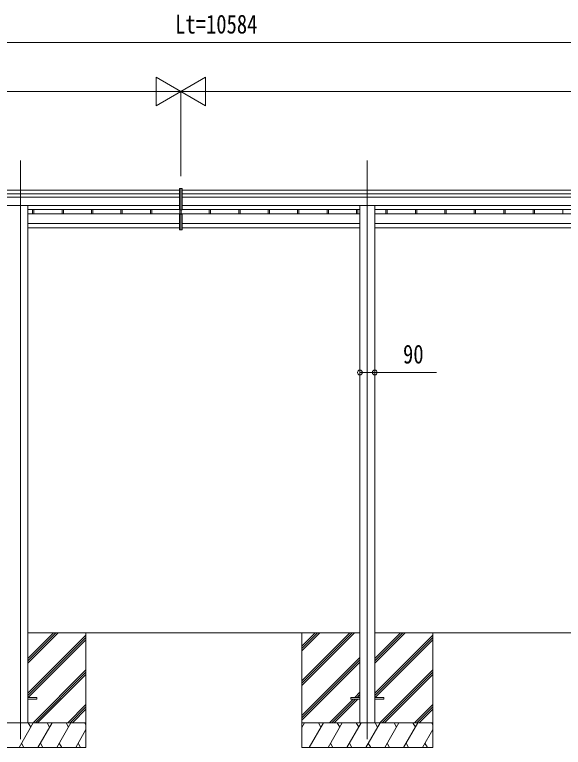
# Model space of a CAD drawing. Units: millimetres, scale not verified. Extents: x -14718 to 14718, y -10395 to 10395.
# Drawn here: x -643 to 2711, y -6516 to -2033 of the extents above; entities that cross this region are included whole.
import ezdxf
from ezdxf.enums import TextEntityAlignment as Align

# ---------------------------------------------------------------- set-up
doc = ezdxf.new("R2010")
doc.units = ezdxf.units.MM
doc.header["$LTSCALE"] = 40
for name, color, linetype, lineweight in [('0-3_YKK_12', 40, 'Continuous', 18), ('0-4_YKK_13', 120, 'Continuous', 18), ('0-5_YKK_A1', 120, 'Continuous', 18), ('0-6_YKK_D', 200, 'Continuous', 18)]:
    doc.layers.add(name, color=color, linetype=linetype, lineweight=lineweight)
doc.styles.add('ＭＳ ゴシック', font='')
doc.styles.get('ＭＳ ゴシック').set_extended_font_data('MS Gothic')

msp = doc.modelspace()

# ---------------------------------------------------------------- linework, layer by layer
at = {"layer": '0-3_YKK_12'}
for p, q in [((-607.14, -2926.01), (-607.14, -3403.75)), ((1512.86, -2926.01), (1512.86, -3403.75)), ((-607.14, -3403.75), (-607.14, -6465.59)), ((1512.86, -3403.75), (1512.86, -6465.59))]:
    msp.add_line(p, q, dxfattribs=at)
at = {"layer": '0-4_YKK_13'}
for p, q in [((372.86, -3097.12), (365.36, -3097.63)), ((365.36, -3227.52), (365.36, -3097.63)), ((380.36, -3097.63), (372.86, -3097.12)), ((372.86, -3097.12), (372.86, -3228.02)), ((380.36, -3227.52), (380.36, -3097.63)), ((365.36, -3254.24), (365.36, -3348.85)), ((370.36, -3253.24), (366.36, -3253.24)), ((372.86, -3252.18), (372.86, -3349.36)), ((375.36, -3253.21), (379.36, -3253.24)), ((380.36, -3254.24), (380.36, -3348.85)), ((365.36, -3348.86), (372.86, -3349.36)), ((372.86, -3349.36), (380.36, -3348.86)), ((-507.14, -6211.09), (-562.14, -6211.09)), ((-507.14, -6220.09), (-562.14, -6220.09)), ((-507.14, -6211.09), (-507.14, -6220.09)), ((1412.86, -6211.09), (1412.86, -6220.09)), ((1412.86, -6211.09), (1467.86, -6211.09)), ((1412.86, -6220.09), (1467.86, -6220.09)), ((1557.86, -6211.09), (1612.86, -6211.09)), ((1557.86, -6220.09), (1612.86, -6220.09)), ((1612.86, -6211.09), (1612.86, -6220.09))]:
    msp.add_line(p, q, dxfattribs=at)
for points in [[(365.36, -3227.52), (372.86, -3228.02), (380.36, -3227.52)], [(370.36, -3253.22), (370.36, -3252.65), (370.36, -3252.2)], [(375.36, -3253.22), (375.36, -3252.65), (375.36, -3252.2)]]:
    msp.add_lwpolyline(points, dxfattribs=at)
for centre, major_axis, start_param, end_param in [((366.36, -3254.24), (0.909, 0.42), 1.1412323, 2.7120287), ((379.36, -3254.24), (0.909, -0.42), 0.429564, 2.0003603)]:
    msp.add_ellipse(centre, major_axis=major_axis, ratio=0.991593, start_param=start_param, end_param=end_param, dxfattribs=at)
at = {"layer": '0-5_YKK_A1'}
for p, q in [((-4471.24, -3106.47), (365.36, -3106.47)), ((-4455.24, -3129.34), (365.36, -3129.34)), ((380.36, -3106.47), (5937.07, -3106.47)), ((380.36, -3129.34), (5921.07, -3129.34)), ((-4455.24, -3149.5), (365.36, -3149.5)), ((380.36, -3149.5), (5921.07, -3149.5)), ((-4455.24, -3200.7), (365.36, -3200.7)), ((-561.94, -3200.7), (-561.94, -6365.59)), ((-561.92, -3225.02), (365.36, -3225.02)), ((-533.19, -3225.02), (-533.19, -3252.2)), ((-525.04, -3225.02), (-525.04, -3252.2)), ((-353.19, -3225.02), (-353.19, -3252.2)), ((-345.04, -3225.02), (-345.04, -3252.2)), ((-173.19, -3225.02), (-173.19, -3252.2)), ((-165.04, -3225.02), (-165.04, -3252.2)), ((6.81, -3225.02), (6.81, -3252.2)), ((14.96, -3225.02), (14.96, -3252.2)), ((186.81, -3225.02), (186.81, -3252.2)), ((194.96, -3225.02), (194.96, -3252.2)), ((380.36, -3200.7), (5921.07, -3200.7)), ((380.36, -3225.02), (1467.68, -3225.02)), ((546.81, -3225.02), (546.81, -3252.2)), ((546.81, -3225.02), (546.81, -3252.2)), ((554.96, -3225.02), (554.96, -3252.2)), ((554.96, -3225.02), (554.96, -3252.2)), ((726.81, -3225.02), (726.81, -3252.2)), ((734.96, -3225.02), (734.96, -3252.2)), ((906.81, -3225.02), (906.81, -3252.2)), ((914.96, -3225.02), (914.96, -3252.2)), ((1086.81, -3225.02), (1086.81, -3252.2)), ((1094.96, -3225.02), (1094.96, -3252.2)), ((1266.81, -3225.02), (1266.81, -3252.2)), ((1274.96, -3225.02), (1274.96, -3252.2)), ((1446.81, -3225.02), (1446.81, -3252.2)), ((1454.96, -3225.02), (1454.96, -3252.2)), ((1558.08, -3225.02), (4767.68, -3225.02)), ((1626.81, -3225.02), (1626.81, -3252.2)), ((1634.96, -3225.02), (1634.96, -3252.2)), ((1806.81, -3225.02), (1806.81, -3252.2)), ((1814.96, -3225.02), (1814.96, -3252.2)), ((1986.81, -3225.02), (1986.81, -3252.2)), ((1994.96, -3225.02), (1994.96, -3252.2)), ((2166.81, -3225.02), (2166.81, -3252.2)), ((2174.96, -3225.02), (2174.96, -3252.2)), ((2346.81, -3225.02), (2346.81, -3252.2)), ((2354.96, -3225.02), (2354.96, -3252.2)), ((2526.81, -3225.02), (2526.81, -3252.2)), ((2534.96, -3225.02), (2534.96, -3252.2)), ((2706.81, -3225.02), (2706.81, -3252.2)), ((-561.94, -3252.2), (372.86, -3252.2)), ((366.81, -3227.62), (366.81, -3252.2)), ((1467.66, -3252.2), (372.86, -3252.2)), ((374.96, -3227.88), (374.96, -3252.2)), ((4767.66, -3252.2), (1558.06, -3252.2)), ((-561.94, -3310.77), (365.36, -3310.77)), ((1467.66, -3310.77), (380.36, -3310.77)), ((4767.66, -3310.77), (1558.06, -3310.77)), ((-561.94, -3336.85), (365.36, -3336.86)), ((1467.66, -3336.85), (380.36, -3336.85)), ((4767.66, -3336.84), (1558.06, -3336.86)), ((-562.14, -6001.22), (-376.51, -5815.59)), ((-562.14, -5987.07), (-390.65, -5815.59)), ((-562.14, -5972.93), (-404.79, -5815.59)), ((1467.86, -5815.59), (-562.14, -5815.59)), ((-207.14, -5815.59), (-207.14, -6515.58)), ((1112.86, -5815.59), (1112.86, -6515.58)), ((1112.86, -6109.56), (1406.84, -5815.59)), ((1112.86, -6123.7), (1420.98, -5815.59)), ((1112.86, -6137.85), (1435.12, -5815.59)), ((1112.86, -5897.43), (1194.7, -5815.59)), ((1112.86, -5911.57), (1208.85, -5815.59)), ((1112.86, -5925.71), (1222.99, -5815.59)), ((1557.86, -6001.22), (1743.49, -5815.59)), ((1557.86, -5987.07), (1729.35, -5815.59)), ((1557.86, -5972.93), (1715.21, -5815.59)), ((1557.86, -5815.59), (4767.86, -5815.59)), ((1912.86, -5815.59), (1912.86, -6515.58)), ((-562.14, -6185.06), (-207.14, -5830.07)), ((-562.14, -6199.2), (-207.14, -5844.21)), ((-559.88, -6211.09), (-207.14, -5858.35)), ((1557.86, -6185.06), (1912.86, -5830.07)), ((1557.86, -6199.2), (1912.86, -5844.21)), ((1560.12, -6211.09), (1912.86, -5858.35)), ((1112.86, -6321.69), (1467.86, -5966.7)), ((1112.86, -6335.84), (1467.86, -5980.84)), ((1112.86, -6349.98), (1467.86, -5994.98)), ((-530.53, -6365.59), (-207.14, -6042.2)), ((1589.47, -6365.59), (1912.86, -6042.2)), ((-516.39, -6365.59), (-207.14, -6056.34)), ((-502.25, -6365.59), (-207.14, -6070.48)), ((1603.61, -6365.59), (1912.86, -6056.34)), ((1617.75, -6365.59), (1912.86, -6070.48)), ((1435.6, -6211.09), (1467.86, -6178.83)), ((1281.1, -6365.59), (1426.6, -6220.09)), ((1295.24, -6365.59), (1440.74, -6220.09)), ((1309.38, -6365.59), (1454.88, -6220.09)), ((1449.74, -6211.09), (1467.86, -6192.97)), ((1463.88, -6211.09), (1467.86, -6207.11)), ((-318.4, -6365.59), (-207.14, -6254.33)), ((-304.26, -6365.59), (-207.14, -6268.47)), ((1801.6, -6365.59), (1912.86, -6254.33)), ((1815.74, -6365.59), (1912.86, -6268.47)), ((-290.12, -6365.59), (-207.14, -6282.61)), ((1829.88, -6365.59), (1912.86, -6282.61)), ((-207.14, -6365.59), (-1007.14, -6365.59)), ((-616.19, -6515.58), (-529.58, -6365.59)), ((-544.58, -6391.57), (-559.58, -6365.58)), ((-500.72, -6515.58), (-414.11, -6365.59)), ((-429.11, -6391.57), (-444.11, -6365.58)), ((-385.25, -6515.58), (-298.64, -6365.59)), ((-313.64, -6391.57), (-328.64, -6365.58)), ((-269.78, -6515.58), (-207.14, -6407.1)), ((-207.14, -6376.03), (-213.17, -6365.58)), ((1112.86, -6394.53), (1129.57, -6365.58)), ((1912.86, -6365.59), (1112.86, -6365.59)), ((1114.57, -6391.57), (1112.86, -6388.61)), ((1157.4, -6515.58), (1244.01, -6365.58)), ((1229, -6391.57), (1214, -6365.59)), ((1272.87, -6515.58), (1359.48, -6365.58)), ((1344.48, -6391.57), (1329.47, -6365.59)), ((1388.34, -6515.58), (1474.95, -6365.59)), ((1459.95, -6391.57), (1444.94, -6365.58)), ((1503.81, -6515.58), (1590.42, -6365.59)), ((1575.42, -6391.57), (1560.42, -6365.58)), ((1619.28, -6515.58), (1705.89, -6365.59)), ((1690.89, -6391.57), (1675.89, -6365.58)), ((1734.75, -6515.58), (1821.36, -6365.59)), ((1806.36, -6391.57), (1791.36, -6365.58)), ((1850.22, -6515.58), (1912.86, -6407.1)), ((1912.86, -6376.03), (1906.83, -6365.58)), ((-601.19, -6489.61), (-586.19, -6515.58)), ((-485.72, -6489.61), (-470.72, -6515.58)), ((-370.25, -6489.61), (-355.25, -6515.58)), ((-254.78, -6489.61), (-239.78, -6515.58)), ((1287.87, -6489.61), (1302.87, -6515.58)), ((1403.34, -6489.6), (1418.34, -6515.58)), ((1518.81, -6489.61), (1533.81, -6515.58)), ((1634.28, -6489.61), (1649.28, -6515.58)), ((1749.75, -6489.61), (1764.75, -6515.58)), ((1865.22, -6489.61), (1880.22, -6515.58)), ((-1007.14, -6515.58), (-207.14, -6515.58)), ((1112.86, -6515.58), (1912.86, -6515.58))]:
    msp.add_line(p, q, dxfattribs=at)
for points in [[(1467.66, -3200.7), (1467.86, -5640.59), (1467.86, -6365.59)], [(1558.05, -3200.7), (1557.86, -5640.59), (1557.86, -6365.59)]]:
    msp.add_lwpolyline(points, dxfattribs=at)
at = {"layer": '0-6_YKK_D'}
for p, q in [((-4384.24, -2203.59), (5849.97, -2203.59)), ((372.86, -2503.59), (221.3, -2416.09)), ((221.3, -2416.09), (221.3, -2591.09)), ((372.86, -2503.59), (524.41, -2416.09)), ((524.41, -2591.09), (524.41, -2416.09)), ((-4384.24, -2503.59), (197.86, -2503.59)), ((372.86, -2503.59), (69.75, -2503.59)), ((372.86, -2503.59), (221.3, -2591.09)), ((372.86, -3021.34), (372.86, -2502.59)), ((372.86, -3019.64), (372.86, -2502.59)), ((372.86, -2503.59), (524.41, -2591.09)), ((372.86, -2503.59), (675.97, -2503.59)), ((547.86, -2503.59), (5849.97, -2503.59)), ((1467.66, -4196.05), (1467.66, -4223.3)), ((1558.06, -4194.11), (1558.06, -4223.3))]:
    msp.add_line(p, q, dxfattribs=at)
msp.add_lwpolyline([(1467.66, -4222.3), (1558.06, -4222.3), (1935.79, -4222.3)], dxfattribs=at)
for centre in [(1467.66, -4222.3), (1558.06, -4222.3)]:
    msp.add_circle(centre, 14.88, dxfattribs=at)

# ---------------------------------------------------------------- texts
at = {"layer": '0-6_YKK_D', "style": 'ＭＳ ゴシック', "width": 0.8}
for s, p in [('Lt=10584', (338.06, -2183.59)), ('90', (1730.99, -4202.3))]:
    msp.add_text(s, height=115.5, dxfattribs=at).set_placement(p, align=Align.BOTTOM_LEFT)

doc.saveas('drawing.dxf')
